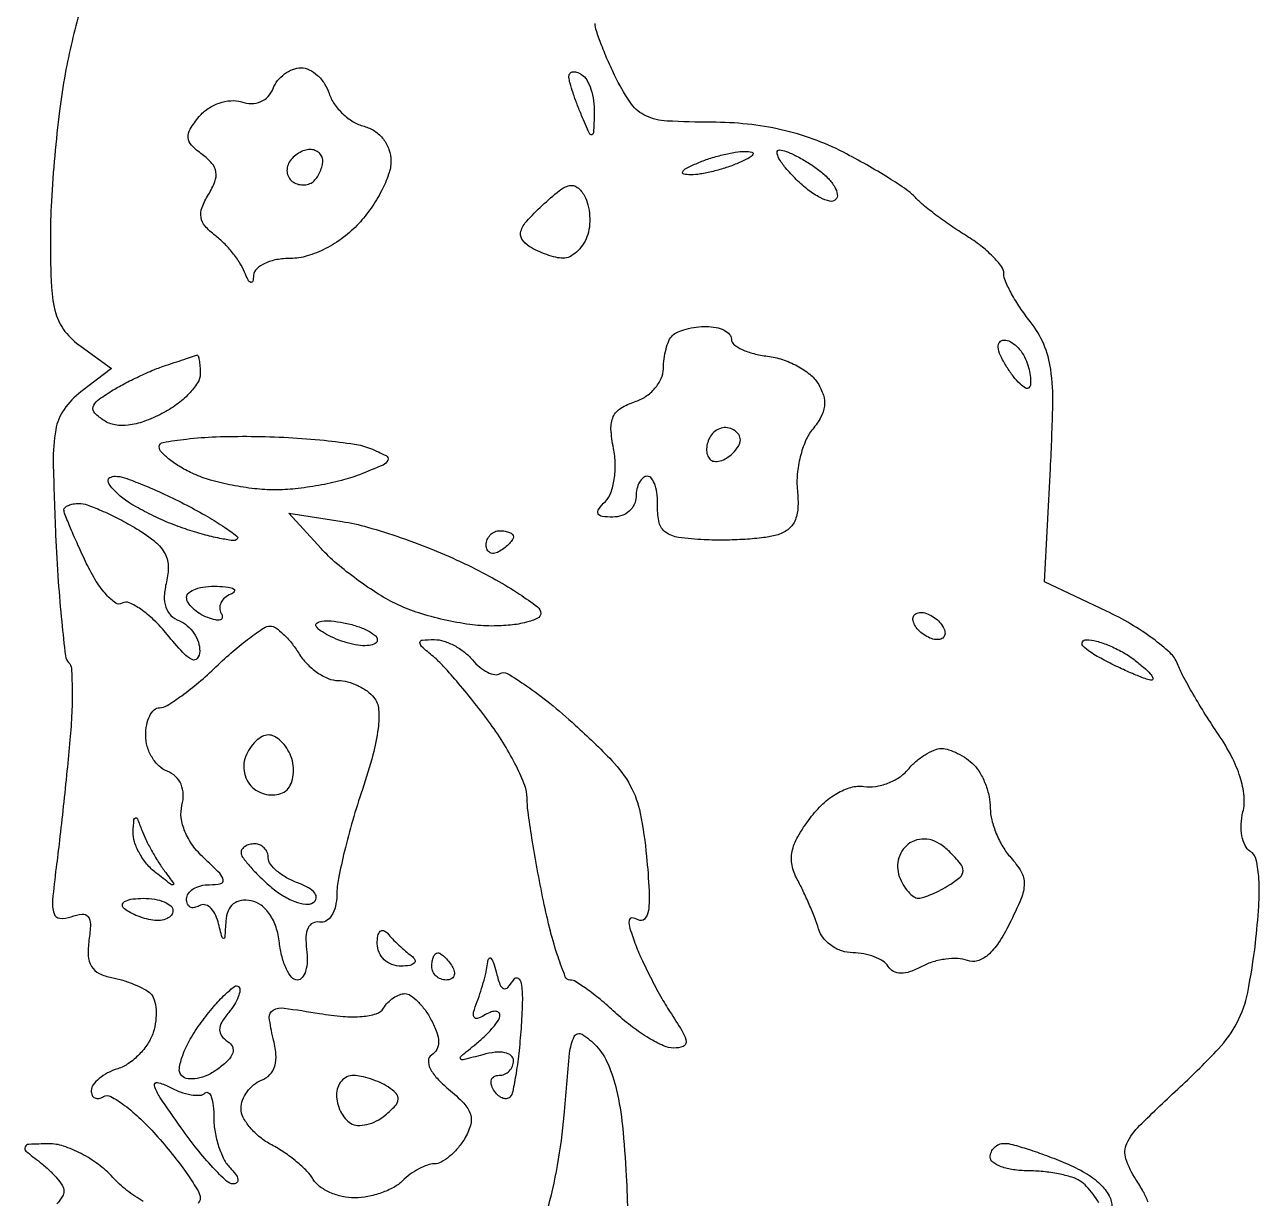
# Model space of a CAD drawing. Extents: x 0 to 102, y 0 to 135.
# Drawn here: x 72 to 79.67, y 68.69 to 75.98 of the extents above; entities that cross this region are included whole.
import ezdxf

# ---------------------------------------------------------------- set-up
doc = ezdxf.new("R2010")
doc.units = 0
doc.header["$MEASUREMENT"] = 0

msp = doc.modelspace()

# ---------------------------------------------------------------- linework, layer by layer
for points in [[(72.349055, 76.072118, 0.014118), (72.298484, 75.881803, 0.012357), (72.256216, 75.680312, 0.014728), (72.22077, 75.449849, 0.008451), (72.190947, 75.170224, 0.008437), (72.170451, 74.887926, 0.013902), (72.1638, 74.64876, 0.01193), (72.170822, 74.354494, 0.057886), (72.197939, 74.18998, 0.096906), (72.254543, 74.079156, 0.072347), (72.35415, 73.984307), (72.5445, 73.84942), (72.353894, 73.704003, 0.078475), (72.248882, 73.594057, 0.108183), (72.197092, 73.46817, 0.049199), (72.181629, 73.266282, 0.005753), (72.196733, 72.813904, 0.005655), (72.212979, 72.525096, 0.008538), (72.234261, 72.274065, 0.004161), (72.257567, 72.062994, 0.168339), (72.277523, 72.021877, -0.182655), (72.294504, 71.984264, -0.01154), (72.299399, 71.860918, -0.015765), (72.297147, 71.710173, -0.010987), (72.285511, 71.540416, -0.002563), (72.267076, 71.348054, -0.001721), (72.244127, 71.128411, -0.001733), (72.220438, 70.915905, -0.003428), (72.199899, 70.747457, 0.009667), (72.177857, 70.545771, 0.09662), (72.186553, 70.461734, 0.307572), (72.223348, 70.432086, 0.112442), (72.29295, 70.44207, -0.062148), (72.360747, 70.458824, -0.266515), (72.397586, 70.443128, -0.172176), (72.412626, 70.395533, -0.026611), (72.403778, 70.295399, 0.048947), (72.399606, 70.199642, 0.123563), (72.420083, 70.133485, 0.140269), (72.467239, 70.089903, 0.071007), (72.5445, 70.063824, -0.027365), (72.614549, 70.046795, -0.024413), (72.685105, 70.021677, -0.025185), (72.746304, 69.992777, -0.066439), (72.785554, 69.964504, -0.132024), (72.809185, 69.926078, -0.054858), (72.820135, 69.865637, -0.049108), (72.818109, 69.794602, -0.045198), (72.802376, 69.723244, -0.067447), (72.769149, 69.653032, -0.04895), (72.715079, 69.585416, -0.049384), (72.649627, 69.530315, -0.073566), (72.582472, 69.497527, 0.043321), (72.519387, 69.471305, 0.052552), (72.466031, 69.435926, 0.0613), (72.429413, 69.397231, 0.160194), (72.4176, 69.361306, 0.10316), (72.423506, 69.332984, 0.178946), (72.439948, 69.315869, 0.165903), (72.464625, 69.312831, 0.087038), (72.493677, 69.324433, -0.271735), (72.538445, 69.325459, -0.032981), (72.624464, 69.269876, -0.031832), (72.726043, 69.18375, -0.020844), (72.832077, 69.072682, -0.012544), (72.932543, 68.952296, -0.016671), (73.017343, 68.837689, -0.013998), (73.081175, 68.739338, -0.137785), (73.0944, 68.692256, -0.200379), (73.081373, 68.661055, -0.085027)], [(78.98179, 68.669024, 0.035296), (78.951755, 68.733146, 0.017858), (78.905542, 68.809489, -0.065131), (78.843614, 68.937704, -0.194023), (78.849677, 69.033205, -0.08665), (78.928638, 69.143914, -0.007377), (79.18182, 69.386301, 0.016637), (79.418197, 69.621142, 0.068492), (79.534926, 69.785129, 0.072062), (79.600054, 69.970438, 0.01964), (79.648017, 70.277763, 0.012601), (79.668759, 70.506723, 0.030531), (79.669456, 70.676448, 0.039774), (79.653166, 70.795093, 0.20304), (79.615499, 70.848236, -0.144221), (79.583662, 70.883757, -0.065734), (79.564288, 70.943621, -0.057109), (79.559322, 71.016929, -0.049903), (79.570522, 71.093001, 0.087596), (79.57755, 71.191611, 0.050549), (79.553307, 71.308445, 0.043038), (79.499887, 71.4378, 0.029565), (79.418683, 71.574266, -0.008917), (79.338405, 71.697318, -0.008651), (79.261729, 71.824391, -0.008591), (79.198174, 71.938431, -0.031395), (79.163793, 72.013698, 0.115336), (79.117761, 72.081656, 0.02697), (79.011086, 72.17003, 0.026402), (78.874096, 72.260789, 0.023236), (78.722449, 72.340873), (78.337013, 72.52205), (78.374773, 73.227232, 0.008074), (78.389493, 73.621206, 0.039505), (78.376631, 73.843611, 0.067966), (78.333192, 73.999079, 0.064673), (78.249166, 74.140101, -0.019302), (78.186629, 74.226249, -0.022017), (78.133789, 74.313351, -0.021851), (78.095842, 74.390412, -0.10384), (78.0858, 74.438244, 0.162271), (78.071098, 74.482351, 0.034485), (78.017459, 74.544452, 0.03271), (77.942217, 74.610984, 0.026043), (77.85315, 74.67278, -0.011481), (77.757876, 74.734854, -0.010943), (77.66399, 74.802207, -0.01095), (77.583692, 74.865313, -0.037775), (77.5359, 74.911056, 0.058902), (77.481852, 74.958589, 0.010607), (77.369768, 75.032417, 0.011311), (77.233999, 75.113548, 0.010018), (77.089145, 75.191925, 0.032097), (76.901984, 75.273664, 0.03086), (76.70345, 75.332022, 0.029878), (76.493067, 75.366936, 0.026185), (76.270491, 75.3786, -0.013552), (75.993821, 75.3861, -0.09295), (75.862088, 75.418277, -0.132913), (75.773078, 75.491624, -0.03866), (75.680896, 75.645398, -0.011034), (75.629937, 75.753453, -0.013178), (75.586897, 75.857493, -0.011962), (75.555227, 75.946465, -0.07968), (75.5478, 75.992773, 0.130525)], [(75.247193, 68.606559, 0.02638), (75.313719, 68.896318, 0.022326), (75.353936, 69.208086, -0.003524), (75.38898, 69.593449, -0.085325), (75.417466, 69.697195, -0.450563), (75.465672, 69.711367, -0.065109), (75.555125, 69.637427, -0.087239), (75.627755, 69.525594, -0.043992), (75.679865, 69.36514, -0.031255), (75.716593, 69.142649, -0.012122), (75.740584, 68.831175, -0.010229), (75.748525, 68.58441, -0.017065)], [(72.741232, 68.672728, -0.036501), (72.639704, 68.741168, -0.039341), (72.551909, 68.8221, 0.045866), (72.462007, 68.902834, 0.039191), (72.354198, 68.970682, 0.041004), (72.24553, 69.016805, 0.083386), (72.154099, 69.030909, 0.008413), (72.030193, 69.027172, 0.278604), (72.00643, 69.011246, 0.341191), (72.012123, 68.985863, 0.010807), (72.10035, 68.915833, -0.026033), (72.157023, 68.867966, -0.031136), (72.20491, 68.817088, -0.03257), (72.238959, 68.77017, -0.141597), (72.2484, 68.7375, -0.141597), (72.238959, 68.70483, -0.03257), (72.20491, 68.657912, -0.031136)], [(78.67563, 68.66374, 0.02924), (78.639482, 68.718481, 0.029751), (78.59872, 68.766722, 0.055286), (78.559565, 68.799655, 0.075549), (78.508207, 68.823709, 0.023708), (78.425497, 68.843932, 0.023084), (78.329746, 68.858034, 0.023631), (78.23385, 68.863105, -0.034565), (78.144741, 68.869771, -0.052525), (78.069541, 68.888871, -0.068254), (78.017825, 68.916454, -0.240619), (78.0012, 68.949, -0.102316), (78.007876, 68.981283, -0.098658), (78.026849, 69.008749, -0.09714), (78.055189, 69.027152, -0.095855), (78.088517, 69.0336, -0.067641), (78.138972, 69.026743, -0.01034), (78.236366, 68.997591, -0.011403), (78.35049, 68.95795, -0.009665), (78.469217, 68.911017, -0.03304), (78.593435, 68.849189, -0.059214), (78.684296, 68.780661, -0.077622), (78.739212, 68.708632, -0.135893), (78.755921, 68.636067, -0.008256)]]:
    msp.add_lwpolyline(points, format="xyb")
for points in [[(73.720544, 75.717, -0.115167), (73.771688, 75.705061, -0.070915), (73.822939, 75.669981, -0.065067), (73.866527, 75.618128, -0.065526), (73.895201, 75.556934, 0.075186), (73.926931, 75.492473, 0.052611), (73.97996, 75.431106, 0.052369), (74.04498, 75.381841, 0.072118), (74.112402, 75.353355, -0.084006), (74.178462, 75.323584, -0.081176), (74.231952, 75.273452, -0.081034), (74.266768, 75.208814, -0.083282), (74.2788, 75.137079, -0.084897), (74.264873, 75.05565, -0.034168), (74.220035, 74.951658, -0.032579), (74.155307, 74.843805, -0.035451), (74.078749, 74.748459, -0.045057), (73.983212, 74.662386, -0.042882), (73.872269, 74.593205, -0.04529), (73.758733, 74.547681, -0.072833), (73.655749, 74.5326, 0.045284), (73.569929, 74.524811, 0.062722), (73.496329, 74.501536, 0.079726), (73.445261, 74.467292, 0.19178), (73.426121, 74.42685, -0.046356), (73.420363, 74.390171, -0.447593), (73.407961, 74.383703, -0.192341), (73.391523, 74.398743, -0.019723), (73.370096, 74.448, 0.050559), (73.341579, 74.503878, 0.026471), (73.295788, 74.567232, 0.026038), (73.241472, 74.627821, 0.03605), (73.186425, 74.675695, -0.053073), (73.124792, 74.733088, -0.13976), (73.099473, 74.787258, -0.132534), (73.105869, 74.848523, -0.04565), (73.14566, 74.929082, 0.04471), (73.185531, 75.009423, 0.132445), (73.192106, 75.070098, 0.142278), (73.167233, 75.123196, 0.054727), (73.106553, 75.178682, -0.041261), (73.040186, 75.236172, -0.176117), (73.018881, 75.283146, -0.160844), (73.031792, 75.3355, -0.033004), (73.088387, 75.413655, -0.071715), (73.143461, 75.463429, -0.064163), (73.212411, 75.497895, -0.066839), (73.284847, 75.512723, -0.09422), (73.350125, 75.504889, 0.077706), (73.413, 75.495243, 0.099002), (73.470371, 75.506886, 0.104952), (73.516435, 75.538858, 0.097437), (73.547026, 75.587579, -0.076304), (73.57527, 75.637054, -0.064819), (73.618483, 75.678983, -0.066809), (73.669484, 75.707339, -0.093776)], [(75.4632, 75.6747, -0.125173), (75.495258, 75.641518, -0.049915), (75.521202, 75.583325, -0.045307), (75.53787, 75.511842, -0.042673), (75.541854, 75.437057, -0.003282), (75.537057, 75.312963, -0.343362), (75.526664, 75.30079, -0.352087), (75.512611, 75.308008, -0.003353), (75.4632, 75.4209, -0.010516), (75.43493, 75.490698, -0.011043), (75.410103, 75.560503, -0.01075), (75.391335, 75.621581, -0.047528), (75.384546, 75.658543, -0.154124), (75.38935, 75.680107, -0.213971), (75.405198, 75.691522, -0.134085), (75.431175, 75.689857, -0.055812)], [(73.776193, 75.2094, 0.08447), (73.742142, 75.203606, 0.05343), (73.705673, 75.186266, 0.051896), (73.672434, 75.160771, 0.064898), (73.647913, 75.130646, 0.093091), (73.634979, 75.097093, 0.096347), (73.635328, 75.061558, 0.099213), (73.648842, 75.029567, 0.105322), (73.67342, 75.006046, 0.08028), (73.705832, 74.992595, 0.074487), (73.741701, 74.989559, 0.077824), (73.77544, 74.997089, 0.10298), (73.8017, 75.0143, 0.055296), (73.822413, 75.040182, 0.038722), (73.839908, 75.073217, 0.039128), (73.851861, 75.107955, 0.063383), (73.8558, 75.1389, 0.112153), (73.849691, 75.165794, 0.100145), (73.832415, 75.188691, 0.094392), (73.806589, 75.204052, 0.087308)], [(76.4784, 75.197508, -0.055166), (76.520924, 75.192802, -0.507108), (76.527239, 75.17834, -0.14515), (76.504077, 75.156519, -0.015364), (76.4361, 75.1248, -0.02318), (76.362023, 75.096959, -0.018093), (76.279326, 75.07345, -0.018434), (76.20057, 75.057163, -0.04179), (76.14, 75.052092, -0.055166), (76.097476, 75.056798, -0.507108), (76.091161, 75.07126, -0.14515), (76.114323, 75.093081, -0.015364), (76.1823, 75.1248, -0.02318), (76.256377, 75.152641, -0.018093), (76.339074, 75.17615, -0.018434), (76.41783, 75.192437, -0.04179)], [(76.69225, 75.206709, -0.088135), (76.734487, 75.197772, -0.022581), (76.798227, 75.168579, -0.022286), (76.869074, 75.12809, -0.02098), (76.937524, 75.080684, -0.039209), (76.995628, 75.029096, -0.063074), (77.035145, 74.976063, -0.089061), (77.051325, 74.929846, -0.240612), (77.040924, 74.897724, -0.260579), (77.005173, 74.887615, -0.060172), (76.94428, 74.910149, -0.047287), (76.871109, 74.956961, -0.030447), (76.79565, 75.02375, -0.020177), (76.729992, 75.094933, -0.04761), (76.688696, 75.154075, -0.112266), (76.677509, 75.191451, -0.443789)], [(75.480493, 74.921694, -0.067479), (75.502592, 74.865627, -0.044445), (75.513095, 74.797, -0.044191), (75.511325, 74.727005, -0.063283), (75.496584, 74.666771, -0.05862), (75.469694, 74.615561, -0.05987), (75.431816, 74.572393, -0.066135), (75.389202, 74.543308, -0.120635), (75.348399, 74.533895, -0.054948), (75.303226, 74.539488, -0.025732), (75.246603, 74.556042, -0.025126), (75.188405, 74.579701, -0.032135), (75.13765, 74.607468, -0.111925), (75.092643, 74.652689, -0.220426), (75.086396, 74.701932, -0.108896), (75.122799, 74.764828, -0.019796), (75.218259, 74.861096, -0.017573), (75.324989, 74.953743, -0.113645), (75.388652, 74.984765, -0.230459), (75.436549, 74.973757, -0.095709)], [(76.2387, 74.1096, -0.048949), (76.298055, 74.103775, -0.068949), (76.348239, 74.086399, -0.08913), (76.38203, 74.060776, -0.188231), (76.3938, 74.030619, 0.227789), (76.409284, 73.998396, 0.05858), (76.459634, 73.966976, 0.047696), (76.532089, 73.940892, 0.032851), (76.617917, 73.924869, -0.050739), (76.71019, 73.904209, -0.042812), (76.802116, 73.864557, -0.044758), (76.880262, 73.813105, -0.085162), (76.930261, 73.757141, -0.062404), (76.964622, 73.68312, -0.105568), (76.971393, 73.615366, -0.097853), (76.949873, 73.547209, -0.047987), (76.898508, 73.471615, 0.072474), (76.854299, 73.399189, 0.039503), (76.821035, 73.300263, 0.038369), (76.802625, 73.192172, 0.049169), (76.803255, 73.091299, -0.038674), (76.8063, 72.979375, -0.096184), (76.786761, 72.900179, -0.125069), (76.743222, 72.846613, -0.092435), (76.674342, 72.812907, -0.038612), (76.595284, 72.79741, -0.013203), (76.478853, 72.786907, -0.013035), (76.349233, 72.782044, -0.014685), (76.2246, 72.784281, -0.022512), (76.065237, 72.799036, -0.119957), (75.984512, 72.830916, -0.182217), (75.945205, 72.888938, -0.067659), (75.935217, 72.98865, 0.035062), (75.932677, 73.061562, 0.054262), (75.91935, 73.123085, 0.072054), (75.898174, 73.16523, 0.245069), (75.871767, 73.179, 0.175539), (75.844991, 73.169301, 0.092924), (75.822212, 73.141723, 0.073122), (75.806793, 73.100649, 0.053331), (75.8016, 73.0521, -0.112571), (75.790561, 73.003691, -0.100188), (75.759353, 72.962477, -0.094267), (75.712696, 72.934825, -0.086974), (75.65778, 72.9252, -0.030218), (75.590374, 72.929277, -0.255206), (75.566489, 72.94635, -0.281136), (75.569216, 72.974189, -0.03492), (75.610898, 73.022137, 0.111712), (75.6448, 73.075867, 0.04727), (75.665674, 73.159027, 0.043623), (75.671897, 73.255726, 0.043645), (75.661246, 73.352021, -0.034819), (75.645733, 73.472755, -0.121731), (75.659997, 73.54936, -0.148847), (75.706089, 73.601712, -0.06159), (75.792728, 73.641484, 0.07087), (75.860796, 73.674267, 0.066962), (75.918491, 73.725286, 0.071446), (75.957479, 73.786064, 0.107337), (75.9708, 73.847401, -0.033876), (75.97496, 73.908733, -0.03302), (75.987368, 73.969482, -0.034848), (76.005504, 74.021221, -0.094927), (76.0272, 74.0532, -0.097261), (76.059514, 74.074906, -0.034257), (76.112593, 74.093032, -0.032464), (76.175186, 74.105441, -0.03271)], [(78.087738, 74.025, -0.126136), (78.125093, 74.015424, -0.063967), (78.164584, 73.986651, -0.057328), (78.200107, 73.944379, -0.054533), (78.225807, 73.894451, -0.029972), (78.242431, 73.841919, -0.038603), (78.250963, 73.792028, -0.042721), (78.251243, 73.751102, -0.178572), (78.241099, 73.729099, -0.345793), (78.220816, 73.726662, -0.052829), (78.186185, 73.753091, -0.040514), (78.145128, 73.798747, -0.023297), (78.103031, 73.859647, -0.027617), (78.064216, 73.93019, -0.089132), (78.049995, 73.98157, -0.202213), (78.059646, 74.012033, -0.219666)], [(73.07325, 73.931967, -0.434599), (73.081483, 73.928086, -0.032614), (73.088187, 73.901284, -0.028993), (73.092889, 73.862917, -0.015991), (73.0944, 73.815673, -0.143193), (73.077884, 73.759186, -0.049027), (73.02459, 73.691483, -0.043917), (72.947687, 73.624284, -0.038302), (72.856747, 73.56805, -0.032), (72.745135, 73.519105, -0.057682), (72.648088, 73.495966, -0.07276), (72.565493, 73.498151, -0.102585), (72.497197, 73.525125, -0.051377), (72.439986, 73.571701, -0.265021), (72.429626, 73.609618, -0.171833), (72.456609, 73.649767, -0.021682), (72.5445, 73.709298, -0.017074), (72.621584, 73.753214, -0.010983), (72.7137, 73.799052, -0.011039), (72.80592, 73.83998, -0.020313), (72.8829, 73.868517, 0.000771), (72.949256, 73.890207, 0.001072), (73.00861, 73.90985, 0.000653), (73.05853, 73.926562, 0.013761)], [(76.407017, 73.466931, 0.105525), (76.369821, 73.480227, 0.099247), (76.32956, 73.477614, 0.096292), (76.292442, 73.45947, 0.09291), (76.264274, 73.428551, 0.062935), (76.246525, 73.389632, 0.067936), (76.239617, 73.348525, 0.076425), (76.244137, 73.31157, 0.128483), (76.259839, 73.284761, 0.169316), (76.286687, 73.271794, 0.09457), (76.323294, 73.274511, 0.075207), (76.36407, 73.292369, 0.055675), (76.402581, 73.323141, 0.053431), (76.43741, 73.366331, 0.136091), (76.449252, 73.404429, 0.169261), (76.438759, 73.437816, 0.094625)], [(73.41165, 73.426854, -0.010729), (73.642683, 73.419488, -0.012006), (73.864657, 73.402287, -0.01136), (74.052435, 73.378869, -0.060607), (74.1519, 73.351571, -0.020484), (74.248922, 73.307089, -0.393515), (74.259359, 73.278509, -0.19382), (74.229777, 73.248758, -0.007432), (74.082943, 73.188317, -0.032014), (73.971097, 73.15229, -0.017631), (73.830552, 73.121988, -0.017516), (73.685266, 73.101208, -0.026765), (73.558173, 73.0944, -0.028463), (73.432692, 73.101549, -0.019824), (73.292456, 73.12324, -0.020058), (73.159158, 73.154904, -0.038569), (73.056081, 73.19258, -0.025457), (72.973569, 73.235371, -0.034096), (72.903897, 73.282781, -0.036304), (72.85403, 73.328154, -0.192314), (72.8406, 73.36178, -0.365406), (72.864106, 73.389649, -0.014), (73.008346, 73.410191, -0.019297), (73.192709, 73.424021, -0.011675)], [(72.566066, 73.179, -0.084316), (72.624039, 73.169154, -0.011849), (72.738022, 73.126229, -0.013246), (72.871549, 73.068138, -0.010911), (73.010849, 72.999354, -0.010516), (73.14073, 72.928143, -0.018349), (73.244795, 72.863009, -0.01357), (73.32191, 72.807598, -0.454387), (73.323272, 72.787472, -0.235626), (73.297852, 72.778975, -0.014053), (73.21571, 72.792934, -0.018712), (73.115318, 72.816848, -0.01252), (73.002369, 72.851331, -0.020321), (72.882765, 72.896621, -0.017963), (72.762107, 72.953209, -0.018331), (72.657081, 73.012111, -0.051013), (72.589821, 73.063212, -0.025412), (72.540384, 73.114367, -0.129507), (72.522969, 73.149523, -0.330279), (72.532754, 73.170544, -0.124932)], [(72.341097, 73.0098, -0.085673), (72.391969, 73.001019, -0.016228), (72.479914, 72.966471, -0.016901), (72.5811, 72.918765, -0.014801), (72.683497, 72.862297, -0.030625), (72.805796, 72.779559, -0.09541), (72.871421, 72.705415, -0.124311), (72.895395, 72.624166, -0.071492), (72.884822, 72.522039, 0.047824), (72.871575, 72.434582, 0.094265), (72.880876, 72.365175, 0.117448), (72.912652, 72.313927, 0.104262), (72.965422, 72.279791, -0.086307), (73.014495, 72.250469, -0.067855), (73.055619, 72.204005, -0.067734), (73.082866, 72.148134, -0.085299), (73.091358, 72.091299, -0.158641), (73.075797, 72.04682, -0.364036), (73.043579, 72.03957, -0.089051), (72.985652, 72.084023, -0.013279), (72.88923, 72.195735, 0.027966), (72.80714, 72.285381, 0.041554), (72.725117, 72.353132, 0.048946), (72.654063, 72.392831, 0.246116), (72.610113, 72.389708, -0.298654), (72.569708, 72.390794, -0.057971), (72.512219, 72.441534, -0.044656), (72.449008, 72.525973, -0.027103), (72.389241, 72.635593, -0.004821), (72.335283, 72.751612, -0.006866), (72.289772, 72.855765, -0.004076), (72.2535, 72.943987, -0.095772), (72.2484, 72.97037, -0.216697), (72.25526, 72.985455, -0.078921), (72.27563, 72.998218, -0.060013), (72.305605, 73.006911, -0.040625)], [(73.975646, 72.897936, -0.031814), (74.13429, 72.862938, -0.013453), (74.3422, 72.796878, -0.013247), (74.561179, 72.714193, -0.016871), (74.758196, 72.625909, -0.013097), (74.931084, 72.535636, -0.019511), (75.076859, 72.446978, -0.015081), (75.189023, 72.367647, -0.235473), (75.2094, 72.326778, -0.292018), (75.190043, 72.296461, -0.045624), (75.119964, 72.271423, -0.038704), (75.021614, 72.254076, -0.024309), (74.904936, 72.2484, -0.034689), (74.768208, 72.257897, -0.020956), (74.608402, 72.287077, -0.020944), (74.451345, 72.329597, -0.034211), (74.323005, 72.380066, -0.029263), (74.202163, 72.44633, -0.018103), (74.068112, 72.53731, -0.01814), (73.941794, 72.637132, -0.030894), (73.844919, 72.730471), (73.6443, 72.949209)], [(74.9556, 72.8406, -0.042167), (74.987989, 72.837864, -0.061769), (75.015349, 72.829641, -0.081139), (75.033901, 72.817559, -0.210953), (75.0402, 72.803293, -0.151918), (75.034655, 72.785465, -0.038439), (75.015349, 72.761586, -0.035638), (74.987983, 72.736457, -0.029505), (74.9556, 72.7137, -0.082592), (74.923274, 72.700459, -0.161196), (74.895851, 72.703091, -0.182303), (74.877623, 72.720979, -0.108972), (74.871, 72.751007, -0.093332), (74.87744, 72.785207, -0.09642), (74.895851, 72.814282, -0.099167), (74.92332, 72.833742, -0.105053)], [(73.20015, 72.495521, -0.020972), (73.267518, 72.490323, -0.10372), (73.303366, 72.478218, -0.452471), (73.306332, 72.462678, -0.132361), (73.284223, 72.445995, 0.077792), (73.247182, 72.423867, 0.104682), (73.223036, 72.393291, 0.121821), (73.215506, 72.359197, 0.132898), (73.225167, 72.326743, -0.152126), (73.231434, 72.302366, -0.314911), (73.219949, 72.287582, -0.131081), (73.188614, 72.286343, -0.036325), (73.141094, 72.30072, -0.046712), (73.090867, 72.325591, -0.052907), (73.048368, 72.358495, -0.060293), (73.019267, 72.394057, -0.14229), (73.0098, 72.426651, -0.232919), (73.023802, 72.455077, -0.077225), (73.065715, 72.478046, -0.057803), (73.12725, 72.492562, -0.037836)], [(77.568214, 72.333, -0.085235), (77.604442, 72.326779, -0.053414), (77.643322, 72.308149, -0.051777), (77.678827, 72.280762, -0.064269), (77.7051, 72.2484, -0.076764), (77.71879, 72.21605, -0.154201), (77.717176, 72.188651, -0.186277), (77.70083, 72.170504, -0.117858), (77.672786, 72.1638, -0.085235), (77.636558, 72.170021, -0.053414), (77.597678, 72.188651, -0.051777), (77.562173, 72.216038, -0.064269), (77.5359, 72.2484, -0.076764), (77.52221, 72.28075, -0.154201), (77.523824, 72.308149, -0.186277), (77.54017, 72.326296, -0.117858)], [(73.52923, 72.2484, -0.155197), (73.563624, 72.237461, -0.036764), (73.610651, 72.198697, -0.034377), (73.660543, 72.143969, -0.028065), (73.706233, 72.0792, 0.053126), (73.756923, 72.014477, 0.048597), (73.821542, 71.959702, 0.051835), (73.88966, 71.922275, 0.100045), (73.950391, 71.91, -0.065368), (74.00962, 71.902223, -0.045435), (74.073041, 71.878936, -0.045597), (74.130904, 71.844733, -0.067929), (74.173444, 71.80425, -0.151703), (74.202521, 71.730032, -0.049409), (74.199374, 71.611021, -0.035366), (74.167153, 71.448638, -0.014431), (74.101585, 71.2332, 0.010659), (74.041532, 71.041098, 0.01101), (73.990413, 70.848667, 0.010785), (73.953452, 70.680269, 0.045526), (73.942782, 70.57755, -0.053248), (73.934173, 70.505488, -0.086051), (73.910355, 70.448675, -0.119041), (73.875457, 70.415162, -0.183416), (73.83465, 70.40835, 0.168546), (73.793438, 70.402687, 0.167053), (73.764407, 70.372702, 0.102457), (73.751142, 70.317052, 0.042012), (73.755368, 70.23915, -0.041808), (73.759352, 70.166247, -0.066593), (73.749298, 70.104715, -0.093846), (73.727671, 70.063385, -0.229285), (73.697537, 70.0488, -0.224137), (73.663274, 70.064972, -0.060626), (73.630138, 70.116928, -0.049042), (73.602884, 70.191912, -0.033937), (73.586469, 70.280727, 0.050305), (73.565367, 70.377159, 0.069105), (73.52649, 70.456834, 0.081487), (73.473706, 70.512979, 0.117082), (73.41165, 70.54073, 0.081195), (73.348273, 70.542339, 0.135227), (73.29953, 70.521415, 0.132576), (73.267757, 70.478099, 0.076582), (73.253786, 70.414553, -0.002363), (73.24693, 70.31426, -0.362793), (73.239533, 70.306617, -0.368374), (73.230831, 70.312573, -0.002386), (73.205084, 70.409386, 0.056469), (73.18445, 70.462903, 0.095139), (73.154648, 70.500481, 0.13522), (73.120841, 70.51647, 0.183658), (73.087997, 70.510143, -0.091518), (73.058152, 70.498531, -0.170132), (73.03277, 70.502329, -0.175397), (73.015824, 70.520964, -0.097991), (73.0098, 70.551407, -0.156854), (73.02079, 70.585578, -0.097379), (73.051763, 70.614682, -0.079447), (73.098026, 70.634329, -0.060834), (73.152652, 70.641, 0.047201), (73.222499, 70.647608, 0.420264), (73.237895, 70.670782, 0.144431), (73.215657, 70.711864, 0.009436), (73.117414, 70.806917, -0.048489), (73.048001, 70.885443, -0.058177), (72.999818, 70.971432, -0.065167), (72.976703, 71.056822, -0.097811), (72.981378, 71.13365, 0.070926), (72.989338, 71.203078, 0.095394), (72.975703, 71.264731, 0.103195), (72.941396, 71.313449, 0.096596), (72.889716, 71.345778, -0.099726), (72.838587, 71.378205, -0.066846), (72.795279, 71.432499, -0.063692), (72.76599, 71.499411, -0.071468), (72.756, 71.568945, -0.047704), (72.76229, 71.634717, -0.067697), (72.781077, 71.690318, -0.087867), (72.808767, 71.727793, -0.192107), (72.84137, 71.7408, 0.140186), (72.888982, 71.754417, 0.017253), (72.979676, 71.815354, 0.01931), (73.084374, 71.897408, 0.014845), (73.192317, 71.9946, -0.012441), (73.29924, 72.091809, -0.016839), (73.400836, 72.173846, -0.013842), (73.488157, 72.235914, -0.148643)], [(73.98526, 72.268617, -0.02905), (74.065282, 72.248442, -0.041855), (74.132824, 72.22078, -0.048858), (74.180419, 72.190273, -0.229704), (74.1942, 72.161858, -0.274498), (74.181101, 72.139796, -0.092661), (74.14411, 72.127767, -0.061271), (74.089039, 72.127369, -0.035167), (74.023682, 72.139632, -0.025993), (73.955589, 72.161275, -0.028169), (73.891967, 72.189386, -0.029244), (73.840711, 72.219476, -0.107386), (73.814742, 72.246391, -0.39028), (73.818588, 72.266325, -0.127271), (73.848983, 72.278564, -0.055738), (73.907637, 72.279634, -0.023948)], [(74.548372, 72.1638, -0.077813), (74.606812, 72.15465, -0.044396), (74.672809, 72.126797, -0.043045), (74.735827, 72.086035, -0.05453), (74.785627, 72.037831, 0.045166), (74.830567, 71.992675, 0.059792), (74.879105, 71.961007, 0.073731), (74.923762, 71.946631, 0.181408), (74.957044, 71.953192, -0.280267), (75.001104, 71.953504, -0.015607), (75.121606, 71.876153, -0.020349), (75.265428, 71.768497, -0.013128), (75.423348, 71.632893, -0.016747), (75.65142, 71.412067, -0.067755), (75.765608, 71.256354, -0.076044), (75.827353, 71.084887, -0.024518), (75.866443, 70.816852, -0.010025), (75.882639, 70.603431, -0.047085), (75.877921, 70.480623, -0.150743), (75.853527, 70.427678, -0.36316), (75.813809, 70.421954, 0.120828), (75.775908, 70.434224, 0.408864), (75.757974, 70.419006, 0.100736), (75.763555, 70.368429, 0.013157), (75.799563, 70.265657, 0.018297), (75.840955, 70.167731, 0.010064), (75.898321, 70.050958, 0.010022), (75.961362, 69.934679, 0.015801), (76.020537, 69.837822, -0.011338), (76.094535, 69.719101, -0.11696), (76.111573, 69.664376, -0.335594), (76.092943, 69.635852, -0.086371), (76.035183, 69.6258, -0.107616), (75.972419, 69.639467, -0.027912), (75.880376, 69.687928, -0.027065), (75.779188, 69.756348, -0.024691), (75.682695, 69.8373, 0.012813), (75.59067, 69.918303, 0.017134), (75.502921, 69.986672, 0.014382), (75.427478, 70.03816, 0.1435), (75.391168, 70.0488, -0.308178), (75.36198, 70.068678, -0.012865), (75.316628, 70.193191, -0.018396), (75.269814, 70.351929, -0.011579), (75.226326, 70.540343, -0.005435), (75.187457, 70.739428, -0.006164), (75.154623, 70.931146, -0.005649), (75.130596, 71.094558, -0.033686), (75.1248, 71.180487, 0.092659), (75.110362, 71.257726, 0.022527), (75.057877, 71.376972, 0.02233), (74.984182, 71.510493, 0.020586), (74.896977, 71.640695, 0.009186), (74.800455, 71.767747, 0.009046), (74.698846, 71.89183, 0.008956), (74.605946, 71.997293, 0.033863), (74.542408, 72.05805, -0.009711), (74.469483, 72.121336, -0.227023), (74.459342, 72.145996, -0.376119), (74.474057, 72.160995, -0.018866)], [(78.59838, 72.163279, -0.069962), (78.660541, 72.154789, -0.030072), (78.73976, 72.12716, -0.029025), (78.821921, 72.087094, -0.033963), (78.89448, 72.039591, -0.015783), (78.953855, 71.991663, -0.036003), (78.994663, 71.951077, -0.076204), (79.011858, 71.923895, -0.524665), (79.00492, 71.912691, -0.102098), (78.972002, 71.917784, -0.009675), (78.895757, 71.947914, -0.012051), (78.805551, 71.988175, -0.009209), (78.70882, 72.036379, -0.020319), (78.623766, 72.085231, -0.073293), (78.576421, 72.125787, -0.330431), (78.57453, 72.150026, -0.257062)], [(73.5174, 71.5716, 0.127635), (73.479167, 71.561679, 0.063678), (73.438634, 71.531815, 0.056927), (73.402077, 71.487961, 0.053742), (73.375517, 71.436162, 0.088505), (73.364523, 71.378951, 0.079659), (73.373289, 71.3192, 0.081122), (73.400017, 71.26613, 0.097503), (73.440915, 71.228185, 0.068739), (73.492025, 71.205586, 0.073593), (73.546155, 71.198392, 0.080594), (73.595715, 71.207187, 0.112705), (73.633676, 71.231036, 0.105142), (73.658766, 71.269677, 0.062343), (73.671975, 71.323228, 0.058282), (73.672028, 71.382698, 0.062798), (73.658189, 71.439013, 0.054869), (73.632045, 71.48972, 0.057495), (73.595845, 71.532653, 0.064084), (73.555554, 71.561869, 0.125507)], [(77.698539, 71.487, -0.079055), (77.743996, 71.479768, -0.037981), (77.798718, 71.457178, -0.036436), (77.853484, 71.424331, -0.043102), (77.89968, 71.38548, -0.06696), (77.938581, 71.334486, -0.039073), (77.971379, 71.264793, -0.038343), (77.993742, 71.188489, -0.05216), (78.0012, 71.117191, 0.061999), (78.010424, 71.043089, 0.036271), (78.038618, 70.958065, 0.035735), (78.079809, 70.875783, 0.050038), (78.128579, 70.80967, -0.052042), (78.192948, 70.721679, -0.138192), (78.212264, 70.646949, -0.093927), (78.19288, 70.555564, -0.016607), (78.119589, 70.395558, -0.030075), (78.052799, 70.279679, -0.068491), (77.986358, 70.203891, -0.103488), (77.921499, 70.167781, -0.168616), (77.859181, 70.169795, 0.081665), (77.800248, 70.181953, 0.042698), (77.725185, 70.178582, 0.040991), (77.646798, 70.161698, 0.049366), (77.577206, 70.132868, -0.037655), (77.504554, 70.100761, -0.085782), (77.445636, 70.090665, -0.122215), (77.400091, 70.102037, -0.133111), (77.366841, 70.133171, 0.112507), (77.334802, 70.165712, 0.050035), (77.280799, 70.193082, 0.046051), (77.21527, 70.211717, 0.046291), (77.147552, 70.218, -0.082065), (77.080344, 70.229106, -0.070261), (77.016246, 70.26149, -0.071842), (76.964901, 70.30947, -0.094195), (76.934869, 70.36605, 0.01736), (76.911157, 70.434196, 0.009048), (76.877147, 70.517485, 0.008987), (76.839116, 70.601797, 0.013559), (76.80271, 70.673674, -0.072838), (76.770231, 70.762507, -0.103296), (76.770294, 70.846395, -0.080096), (76.805561, 70.938284, -0.029515), (76.882507, 71.054374, -0.042904), (76.961771, 71.14293, -0.055441), (77.04894, 71.208398, -0.063938), (77.136219, 71.245887, -0.105931), (77.215869, 71.251226, 0.074513), (77.287833, 71.251558, 0.053448), (77.365673, 71.272277, 0.053448), (77.437351, 71.309025, 0.074522), (77.491008, 71.356976, -0.040769), (77.539658, 71.406727, -0.038867), (77.596483, 71.448806, -0.041411), (77.652682, 71.477844, -0.098857)], [(72.731738, 70.9794, 0.025176), (72.756477, 70.921681, 0.013241), (72.792646, 70.8525, 0.01314), (72.833534, 70.783429, 0.019693), (72.873109, 70.7256, -0.003842), (72.928682, 70.649676, -0.545168), (72.925282, 70.641017, -0.216948), (72.909766, 70.64463, -0.002243), (72.81945, 70.714809, -0.053308), (72.763305, 70.769423, -0.046154), (72.716852, 70.837257, -0.048554), (72.686254, 70.907428, -0.090904), (72.678079, 70.968609, -0.006498), (72.682864, 71.046356, -0.336357), (72.692267, 71.057003, -0.36139), (72.704293, 71.050509, -0.006885)], [(73.4328, 70.8948, 0.061396), (73.40045, 70.890813, 0.07988), (73.373051, 70.879076, 0.097624), (73.35471, 70.861688, 0.155591), (73.3482, 70.841273, 0.159957), (73.357805, 70.812017, 0.018778), (73.40111, 70.757581, 0.020976), (73.459338, 70.695266, 0.015726), (73.52832, 70.631529, 0.038897), (73.603749, 70.575756, 0.04915), (73.681422, 70.537203, 0.057512), (73.750063, 70.519851, 0.173273), (73.796584, 70.529788, 0.21706), (73.814474, 70.556524, 0.209184), (73.806394, 70.588145, 0.100417), (73.76698, 70.621888, 0.038408), (73.701064, 70.652206, -0.03907), (73.630778, 70.684646, -0.047862), (73.571351, 70.725842, -0.055163), (73.530278, 70.769163, -0.163574), (73.5174, 70.807474, 0.095845), (73.510952, 70.840805, 0.097137), (73.492549, 70.869148, 0.09866), (73.465083, 70.888123, 0.102327)], [(77.7474, 70.846381, 0.056486), (77.685877, 70.895378, 0.085994), (77.6228, 70.921169, 0.097796), (77.560844, 70.922506, 0.095376), (77.502422, 70.900279, 0.096766), (77.461209, 70.862141, 0.0812), (77.434249, 70.808954, 0.079907), (77.425352, 70.749126, 0.088874), (77.436317, 70.691838, 0.040058), (77.461083, 70.640105, 0.048848), (77.492441, 70.596566, 0.056427), (77.525347, 70.566744, 0.162183), (77.554395, 70.557695, 0.074235), (77.588184, 70.563419, 0.020939), (77.638358, 70.582182, 0.020616), (77.693965, 70.608426, 0.020423), (77.7474, 70.639236, 0.036625), (77.814338, 70.688772, 0.218505), (77.832, 70.727257, 0.175553), (77.816079, 70.771205, 0.022571)], [(72.7419, 70.5564, -0.040166), (72.812085, 70.550753, -0.059481), (72.871356, 70.533748, -0.078229), (72.911662, 70.508793, -0.218452), (72.9252, 70.479286, -0.170154), (72.915415, 70.451363, -0.114226), (72.888642, 70.430189, -0.08755), (72.848355, 70.419167, -0.059601), (72.800749, 70.420437, -0.034386), (72.748785, 70.431756, -0.028759), (72.695568, 70.450624, -0.029727), (72.64879, 70.473664, -0.067176), (72.617449, 70.497551, -0.286074), (72.612323, 70.519627, -0.2027), (72.629731, 70.539113, -0.080137), (72.675446, 70.552347, -0.03047)], [(74.25765, 70.338834, 0.019542), (74.288041, 70.304948, 0.01106), (74.327313, 70.266213, 0.011028), (74.368693, 70.228855, 0.017789), (74.4057, 70.19913, -0.111066), (74.426808, 70.174494, -0.327207), (74.423763, 70.153678, -0.159858), (74.395657, 70.139186, -0.037587), (74.34225, 70.134695, -0.092982), (74.285339, 70.144857, -0.098893), (74.237363, 70.174885, -0.101386), (74.205451, 70.220321, -0.102919), (74.1942, 70.2744, -0.043317), (74.198468, 70.323577, -0.152297), (74.212838, 70.35149, -0.297449), (74.233624, 70.356026, -0.129577)], [(74.569907, 70.218, -0.151918), (74.587735, 70.212455, -0.038439), (74.611614, 70.193149, -0.035638), (74.636743, 70.165783, -0.029505), (74.6595, 70.1334, -0.082592), (74.672741, 70.101074, -0.161196), (74.670109, 70.073651, -0.182303), (74.652221, 70.055423, -0.108972), (74.622193, 70.0488, -0.093332), (74.587993, 70.05524, -0.09642), (74.558918, 70.073651, -0.099167), (74.539458, 70.10112, -0.105053), (74.5326, 70.1334, -0.042167), (74.535336, 70.165789, -0.061769), (74.543559, 70.193149, -0.081139), (74.555641, 70.211701, -0.210953)], [(74.931682, 70.099971, 0.021607), (74.955638, 70.020814, 0.216238), (74.978953, 69.996431, 0.320757), (75.005949, 70.003006, 0.039403), (75.043959, 70.054882, -0.436212), (75.06891, 70.059799, -0.200031), (75.088263, 70.028081, -0.042975), (75.095079, 69.926658, -0.01199), (75.088269, 69.767539, -0.009522), (75.074727, 69.610086, -0.013347), (75.056217, 69.47017, -0.009626), (75.035655, 69.355529, -0.14824), (75.016949, 69.320549, -0.181514), (74.995615, 69.310861, -0.124688), (74.969206, 69.315692, -0.090542), (74.941393, 69.335115, -0.056814), (74.916779, 69.366371, -0.076082), (74.902121, 69.400876, -0.153318), (74.903713, 69.430095, -0.186698), (74.92095, 69.44944, -0.119008), (74.950607, 69.4566, 0.099846), (74.984798, 69.463496, 0.098131), (75.013882, 69.483126, 0.097753), (75.033363, 69.512438, 0.098237), (75.0402, 69.546901, 0.22143), (75.025479, 69.578512, 0.126291), (74.986735, 69.597126, 0.078082), (74.925987, 69.599605, 0.038389), (74.84985, 69.584821, -0.003766), (74.72838, 69.552376, -0.326301), (74.711745, 69.558969, -0.375729), (74.714328, 69.57537, -0.00422), (74.80755, 69.651896, 0.02232), (74.864231, 69.701966, 0.027606), (74.91211, 69.753628, 0.027882), (74.946572, 69.800257, 0.146209), (74.9556, 69.830469, 0.234586), (74.947114, 69.847561, 0.169052), (74.926526, 69.854251, 0.091384), (74.894603, 69.84768, 0.042098), (74.856623, 69.828415, -0.062479), (74.815656, 69.809687, -0.370727), (74.795677, 69.818276, -0.183547), (74.792788, 69.849716, -0.023756), (74.814323, 69.914941, 0.014213), (74.836743, 69.978731, 0.01153), (74.857234, 70.048284, 0.011699), (74.87315, 70.113311, 0.029427), (74.880814, 70.161469, -0.116212), (74.888344, 70.18343, -0.510729), (74.899804, 70.184172, -0.093251), (74.915148, 70.156423, -0.017118)], [(73.333096, 70.007504, -0.231479), (73.341163, 69.983987, -0.06043), (73.331192, 69.944143, -0.048622), (73.307273, 69.896238, -0.033129), (73.271548, 69.846876, 0.039185), (73.229127, 69.786746, 0.124918), (73.215299, 69.739985, 0.172761), (73.227356, 69.701443, 0.093244), (73.264555, 69.66751, -0.141866), (73.294233, 69.634703, -0.199454), (73.296564, 69.595765, -0.114916), (73.267589, 69.549835, -0.035775), (73.205213, 69.496474, -0.049722), (73.141298, 69.458441, -0.06286), (73.075898, 69.437357, -0.076073), (73.018938, 69.435394, -0.165931), (72.980002, 69.454024, -0.240012), (72.965007, 69.498592, -0.050786), (72.985773, 69.580586, -0.042766), (73.032229, 69.680556, -0.029045), (73.100892, 69.785688, -0.015908), (73.177711, 69.882959, -0.027008), (73.24871, 69.958522, -0.02634), (73.307617, 70.00914, -0.377141)], [(74.365416, 69.9642, -0.152806), (74.400869, 69.953106, -0.044464), (74.445329, 69.916006, -0.040181), (74.490603, 69.862927, -0.033635), (74.529852, 69.800134, -0.03527), (74.564115, 69.723592, -0.086478), (74.574989, 69.663099, -0.126148), (74.563376, 69.616782, -0.130891), (74.53101, 69.582518, 0.250864), (74.511608, 69.549069, 0.124931), (74.522339, 69.499816, 0.072058), (74.565122, 69.438205, 0.03314), (74.636532, 69.371183, -0.02947), (74.732021, 69.282869, -0.115342), (74.772755, 69.214267, -0.151256), (74.773163, 69.145391, -0.063772), (74.73488, 69.06005, -0.040158), (74.69216, 69.001376, -0.043035), (74.641506, 68.951747, -0.047242), (74.590791, 68.91744, -0.125741), (74.54876, 68.9067, 0.086026), (74.505876, 68.899267, 0.036813), (74.452509, 68.875636, 0.035028), (74.397987, 68.841418, 0.038744), (74.35071, 68.80095, -0.071964), (74.296453, 68.760408, -0.03878), (74.220101, 68.726264, -0.037655), (74.135233, 68.702984, -0.048148), (74.054584, 68.6952, -0.054437), (73.976744, 68.7037, -0.050109), (73.900257, 68.728849, -0.053557), (73.83632, 68.765867, -0.10172), (73.796554, 68.80975, 0.061126), (73.757359, 68.860715, 0.0249), (73.692858, 68.920004, 0.024187), (73.616386, 68.977557, 0.028354), (73.53855, 69.024226, -0.047857), (73.465735, 69.071835, -0.049343), (73.404115, 69.131982, -0.054346), (73.361886, 69.195012, -0.121013), (73.3482, 69.250732, -0.089969), (73.357635, 69.302743, -0.066627), (73.3853, 69.354364, -0.065443), (73.426217, 69.397785, -0.079659), (73.474498, 69.425775, 0.10964), (73.527429, 69.46082, 0.124162), (73.557658, 69.513552, 0.091528), (73.564402, 69.587531, 0.038586), (73.547572, 69.686304, -0.031073), (73.523548, 69.815552, -0.309427), (73.547614, 69.861946, -0.157862), (73.615267, 69.874186, -0.008301), (73.835591, 69.840714, 0.021638), (73.981957, 69.822456, 0.0409), (74.100805, 69.822566, 0.05285), (74.188015, 69.839183, 0.182833), (74.232811, 69.873631, -0.055134), (74.259906, 69.908275, -0.049462), (74.294853, 69.937595, -0.052505), (74.331987, 69.957608, -0.097657)], [(72.901682, 69.384586, 0.035085), (72.970863, 69.353588, 0.045987), (73.03777, 69.335846, 0.053647), (73.093293, 69.332505, 0.186702), (73.125577, 69.346777, -0.379288), (73.145661, 69.34799, -0.144669), (73.163307, 69.323207, -0.058745), (73.175297, 69.26805, -0.024179), (73.179, 69.19152, 0.042772), (73.186486, 69.104174, 0.036341), (73.208821, 69.014318, 0.03791), (73.241564, 68.935129, 0.079554), (73.28052, 68.88132, -0.036989), (73.314095, 68.842373, -0.107537), (73.32861, 68.810152, -0.252687), (73.322713, 68.790101, -0.205901), (73.30167, 68.781606, -0.184599), (73.258011, 68.799428, -0.016574), (73.172927, 68.884579, -0.019819), (73.075975, 68.996869, -0.014163), (72.976256, 69.129616, -0.005149), (72.844374, 69.32007, -0.077858), (72.810207, 69.392657, -0.576491), (72.828927, 69.412299, -0.063816)], [(74.04615, 69.455305, 0.114944), (74.005814, 69.446427, 0.101709), (73.971464, 69.420409, 0.094799), (73.948416, 69.381146, 0.085652), (73.9404, 69.334693, 0.06433), (73.946948, 69.284014, 0.051789), (73.96634, 69.232564, 0.053416), (73.994905, 69.188064, 0.08516), (74.028706, 69.15821, 0.130136), (74.071876, 69.145103, 0.067169), (74.128437, 69.150675, 0.059677), (74.188997, 69.172888, 0.055549), (74.24421, 69.209199, 0.030418), (74.305559, 69.266759, 0.165792), (74.324184, 69.307601, 0.222055), (74.311347, 69.344149, 0.057742), (74.261654, 69.384387, 0.035967), (74.211896, 69.411144, 0.025898), (74.153076, 69.433938, 0.026319), (74.094554, 69.449838, 0.050145)]]:
    msp.add_lwpolyline(points, format="xyb", close=True)

doc.saveas('drawing.dxf')
